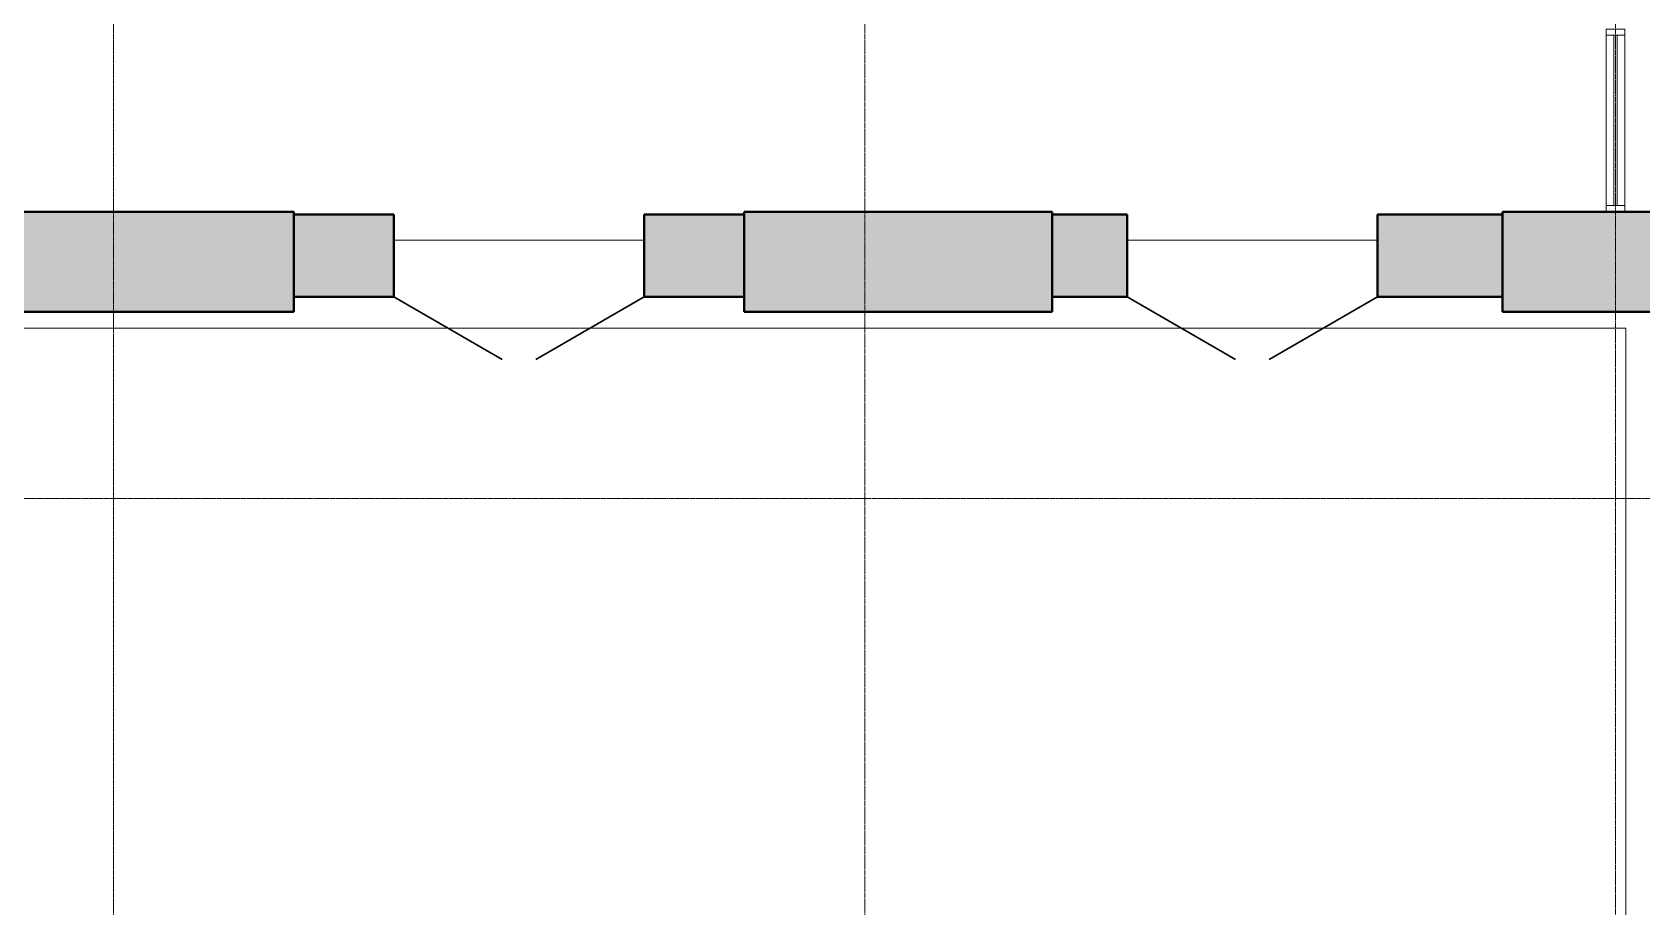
# Model space of a CAD drawing. Header units: millimetres. Extents: x -13853 to 411335, y -23261 to 161252.
# Drawn here: x 183146 to 196009, y 22122 to 29111 of the extents above; entities that cross this region are included whole.
import ezdxf

# ---------------------------------------------------------------- set-up
doc = ezdxf.new("R2010")
doc.units = ezdxf.units.MM
doc.linetypes.add('ADSK_Линия сетки', pattern=[21, 12, -3, 3, -3])
for name, color, linetype, lineweight in [('Двери', 7, 'Continuous', 18), ('Импосты витража', 7, 'Continuous', 18), ('Оси', 7, 'Continuous', 9), ('Панели витража', 7, 'Continuous', 18), ('Панель', 7, 'Continuous', 30), ('Перекрытия', 7, 'Continuous', 18), ('Стены', 7, 'Continuous', 18), ('Стены разрез', 7, 'Continuous', 40)]:
    doc.layers.add(name, color=color, linetype=linetype, lineweight=lineweight)

# ---------------------------------------------------------------- blocks, each defined once
blk = doc.blocks.new('AC_Дверь_Двупольная_ПВХ_ГОСТ30970-2014 - 1960х2380h В Глухой низ Пр-387575-001_Весь этаж')
at = {"layer": 'Панель'}
for p, q in [((-1000, 330), (-134, 830)), ((1000, 330), (134, 830))]:
    blk.add_line(p, q, dxfattribs=at)
blk = doc.blocks.new('AC_Дверь_Двупольная_ПВХ_ГОСТ30970-2014 - 1960х2380h В Глухой низ Пр-387576-001_Весь этаж')
at = {"layer": 'Панель'}
for p, q in [((-1000, 330), (-134, 830)), ((1000, 330), (134, 830))]:
    blk.add_line(p, q, dxfattribs=at)
blk = doc.blocks.new('Системная панель - ADSK_Cтеклопакет_25-1046817-001_Весь этаж')
at = {"layer": 'Панели витража'}
for p, q in [((680, 13), (-680, 13)), ((-680, 13), (-680, -13)), ((680, -13), (680, 13)), ((-680, -13), (680, -13))]:
    blk.add_line(p, q, dxfattribs=at)
blk = doc.blocks.new('Прямоугольный импост - 50х150-1046803-001_Весь этаж')
at = {"layer": 'Импосты витража'}
for p, q in [((-50, 75), (0, 75)), ((-50, -75), (-50, 75)), ((0, 75), (0, -75)), ((0, -75), (-50, -75))]:
    blk.add_line(p, q, dxfattribs=at)
blk = doc.blocks.new('Прямоугольный импост - 50х150-1046812-001_Весь этаж')
at = {"layer": 'Импосты витража'}
for p, q in [((195724, 27725), (195724, 29086)), ((195874, 29086), (195874, 27725))]:
    blk.add_line(p, q, dxfattribs=at)
blk = doc.blocks.new('Прямоугольный импост - 50х150-1036582-001_Весь этаж')
at = {"layer": 'Импосты витража'}
for p, q in [((-25, 75), (25, 75)), ((-25, -75), (-25, 75)), ((25, 75), (25, -75)), ((25, -75), (-25, -75))]:
    blk.add_line(p, q, dxfattribs=at)

msp = doc.modelspace()

# ---------------------------------------------------------------- hatches: boundary and pattern name
at = {"layer": 'Стены'}
h = msp.add_hatch(color=256, dxfattribs=at)
h.paths.add_polyline_path([(219350, 26875), (219350, 27675), (212916, 27675), (212916, 26875)], flags=0)
h.paths.add_polyline_path([(209316, 26875), (209316, 27675), (206896, 27675), (206896, 26875)], flags=0)
h.paths.add_polyline_path([(203296, 26875), (203296, 27675), (200916, 27675), (200916, 26875)], flags=0)
h.paths.add_polyline_path([(197316, 26875), (197316, 27675), (194897, 27675), (194897, 26875)], flags=0)
h.paths.add_polyline_path([(188837, 26875), (191297, 26875), (191297, 27675), (188837, 27675)], flags=0)
h.paths.add_polyline_path([(185237, 26875), (185237, 27675), (182897, 27675), (182897, 26875)], flags=0)
h.paths.add_polyline_path([(176917, 26875), (179297, 26875), (179297, 27675), (176917, 27675)], flags=0)
h.paths.add_polyline_path([(173317, 26875), (173317, 27675), (170897, 27675), (170897, 26875), (171322, 26875)], flags=0)
h.paths.add_polyline_path([(153966, 26875), (161317, 26875), (161317, 27675), (153966, 27675)], flags=0)
h.paths.add_polyline_path([(164917, 26875), (167297, 26875), (167297, 27675), (164917, 27675)], flags=0)
h = msp.add_hatch(color=256, dxfattribs=at)
h.paths.add_polyline_path([(188200, 26995), (188837, 26995), (188837, 27655), (188037, 27655), (188037, 26995)], flags=0)
h.paths.add_polyline_path([(186037, 26995), (186037, 27655), (185237, 27655), (185237, 26995)], flags=0)
h = msp.add_hatch(color=256, dxfattribs=at)
h.paths.add_polyline_path([(191897, 26995), (191897, 27655), (191297, 27655), (191297, 26995)], flags=0)
h.paths.add_polyline_path([(194897, 26995), (194897, 27655), (193897, 27655), (193897, 26995)], flags=0)

# ---------------------------------------------------------------- linework, layer by layer
at = {"layer": 'Оси', "linetype": 'ADSK_Линия сетки'}
for p, q in [((195799, 37134), (195799, -22443)), ((183796, 36674), (183796, -22443)), ((189799, 36674), (189799, -22443)), ((410517, 25385), (-13035, 25385))]:
    msp.add_line(p, q, dxfattribs=at)
at = {"layer": 'Перекрытия'}
for p, q in [((186037, 27449), (188037, 27449)), ((191897, 27449), (193897, 27449)), ((195881, 26745), (178400, 26745)), ((195881, 17398), (195881, 26745))]:
    msp.add_line(p, q, dxfattribs=at)
at = {"layer": 'Стены разрез'}
for p, q in [((185237, 27675), (182897, 27675)), ((185237, 26875), (185237, 27675)), ((191297, 27675), (188837, 27675)), ((188837, 27675), (188837, 26875)), ((191297, 26875), (191297, 27675)), ((197316, 27675), (194897, 27675)), ((194897, 27675), (194897, 26875)), ((186037, 27655), (185237, 27655)), ((186037, 26995), (186037, 27655)), ((188837, 27655), (188037, 27655)), ((188037, 27655), (188037, 26995)), ((191897, 27655), (191297, 27655)), ((191897, 26995), (191897, 27655)), ((194897, 27655), (193897, 27655)), ((193897, 27655), (193897, 26995)), ((185237, 26995), (186037, 26995)), ((188037, 26995), (188837, 26995)), ((191297, 26995), (191897, 26995)), ((193897, 26995), (194897, 26995)), ((182897, 26875), (185237, 26875)), ((188837, 26875), (191297, 26875)), ((194897, 26875), (197316, 26875))]:
    msp.add_line(p, q, dxfattribs=at)

# ---------------------------------------------------------------- block references
at = {"layer": 'Двери', "rotation": 180}
for name, p in [('AC_Дверь_Двупольная_ПВХ_ГОСТ30970-2014 - 1960х2380h В Глухой низ Пр-387576-001_Весь этаж', (187037, 27325)), ('AC_Дверь_Двупольная_ПВХ_ГОСТ30970-2014 - 1960х2380h В Глухой низ Пр-387575-001_Весь этаж', (192897, 27325))]:
    msp.add_blockref(name, p, dxfattribs=at)
at = {"layer": 'Импосты витража', "extrusion": (0, 0, -1), "rotation": 270}
for name, p in [('Прямоугольный импост - 50х150-1036582-001_Весь этаж', (-195799, 29111)), ('Прямоугольный импост - 50х150-1046803-001_Весь этаж', (-195799, 27675))]:
    msp.add_blockref(name, p, dxfattribs=at)
at = {"layer": 'Импосты витража'}
msp.add_blockref('Прямоугольный импост - 50х150-1046812-001_Весь этаж', (0, 0), dxfattribs=at)
at = {"layer": 'Панели витража', "rotation": 270}
msp.add_blockref('Системная панель - ADSK_Cтеклопакет_25-1046817-001_Весь этаж', (195799, 28406), dxfattribs=at)

doc.saveas('drawing.dxf')
